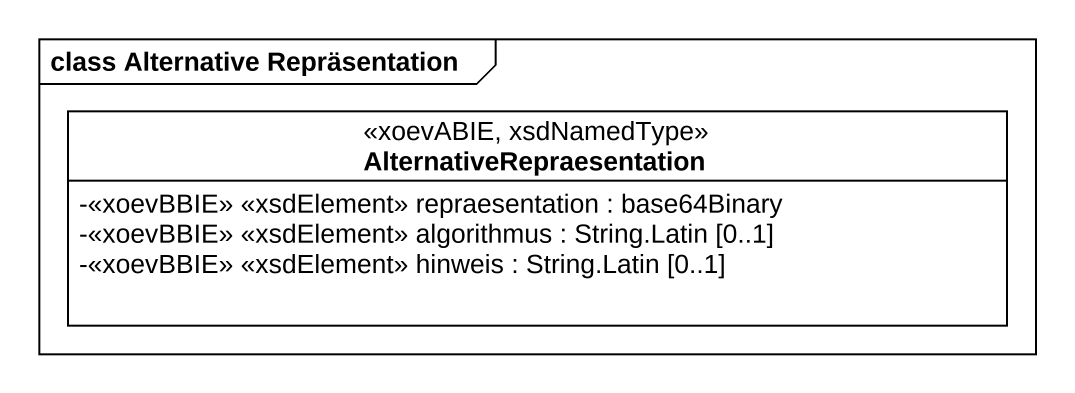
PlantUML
@startuml
mainframe class Alternative Repräsentation
hide circle
hide empty members
skinparam classAttributeIconSize 0
class AlternativeRepraesentation <<xoevABIE, xsdNamedType>> {
  -<<xoevBBIE>> <<xsdElement>> repraesentation : base64Binary
  -<<xoevBBIE>> <<xsdElement>> algorithmus : String.Latin [0..1]
  -<<xoevBBIE>> <<xsdElement>> hinweis : String.Latin [0..1]
}
@enduml
